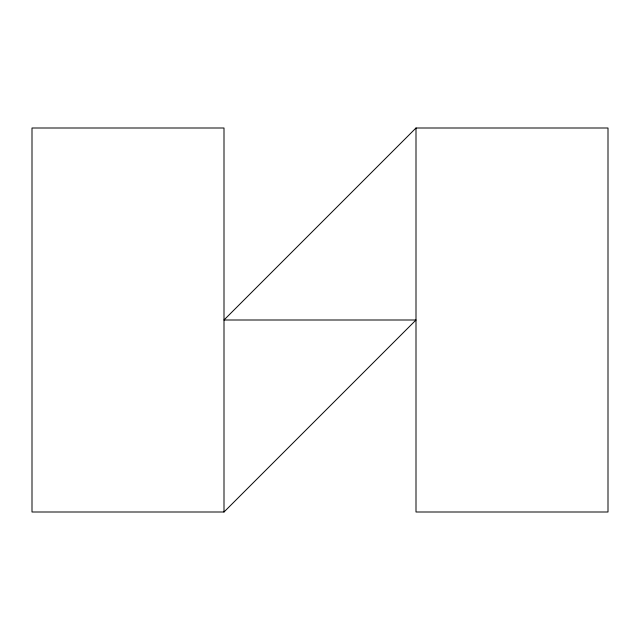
<?xml version="1.0" encoding="UTF-8"?>
<svg xmlns="http://www.w3.org/2000/svg" width="640" height="640" viewBox="0 0 640 640"><rect width="100%" height="100%" fill="white"/><g stroke="black" fill="none" stroke-linecap="round" stroke-linejoin="round"><path stroke-width="0.96" d="M416 128L416 512L608 512L608 128L416 128L224 320L416 320L224 512L32 512L32 128L224 128L224 512"/></g></svg>
